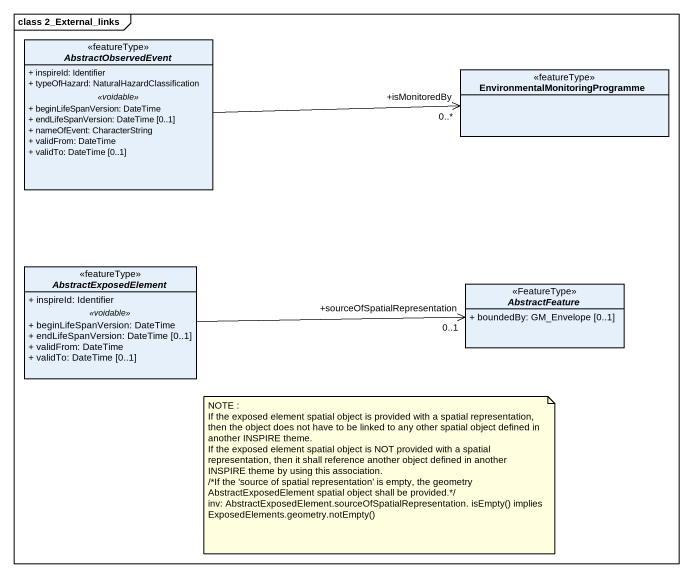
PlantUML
@startuml
mainframe class 2_External_links
hide circle
hide empty members
skinparam classAttributeIconSize 0
abstract class AbstractObservedEvent <<featureType>> {
  + inspireId: Identifier
  + typeOfHazard: NaturalHazardClassification
  .. <<voidable>> ..
  + beginLifeSpanVersion: DateTime
  + endLifeSpanVersion: DateTime [0..1]
  + nameOfEvent: CharacterString
  + validFrom: DateTime
  + validTo: DateTime [0..1]
}
class "EnvironmentalMonitoringProgramme" as EnvironmentalMonitoringProgr <<featureType>>
abstract class AbstractExposedElement <<featureType>> {
  + inspireId: Identifier
  .. <<voidable>> ..
  + beginLifeSpanVersion: DateTime
  + endLifeSpanVersion: DateTime [0..1]
  + validFrom: DateTime
  + validTo: DateTime [0..1]
}
abstract class AbstractFeature <<FeatureType>> {
  + boundedBy: GM_Envelope [0..1]
}
AbstractObservedEvent -right-> "+isMonitoredBy\n0..*" EnvironmentalMonitoringProgr
AbstractExposedElement -right-> "+sourceOfSpatialRepresentation\n0..1" AbstractFeature
note as N1
  NOTE :
  If the exposed element spatial object is provided with a spatial representation, then the object does not have to be linked to any other spatial object defined in another INSPIRE theme.
  If the exposed element spatial object is NOT provided with a spatial representation, then it shall reference another object defined in another INSPIRE theme by using this association.
  /*If the 'source of spatial representation' is empty, the geometry AbstractExposedElement spatial object shall be provided.*/
  inv: AbstractExposedElement.sourceOfSpatialRepresentation. isEmpty() implies ExposedElements.geometry.notEmpty()
end note
@enduml
